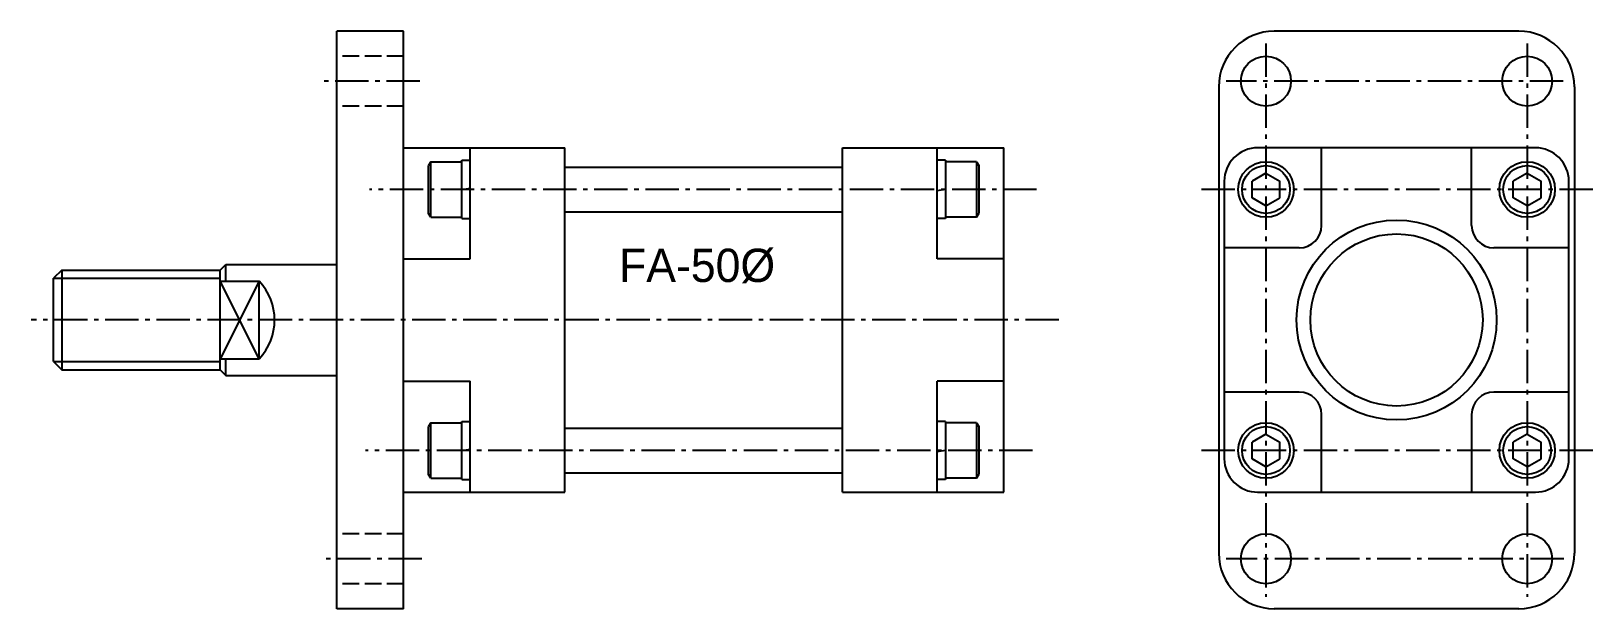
# Model space of a CAD drawing. Extents: x 263 to 544, y 181 to 285.
import ezdxf

# ---------------------------------------------------------------- set-up
doc = ezdxf.new("R2010")
doc.units = 0
doc.header["$MEASUREMENT"] = 0
doc.linetypes.add('DASHED', pattern=[4, 3, -1])
doc.linetypes.add('SCENTER', pattern=[9.2, 6, -1.2, 0.8, -1.2])
for name, color, linetype in [('CON', 2, 'CONTINUOUS'), ('DAS', 3, 'DASHED'), ('SCEN', 1, 'SCENTER'), ('UTI', 7, 'CONTINUOUS')]:
    doc.layers.add(name, color=color, linetype=linetype)

# ---------------------------------------------------------------- blocks, each defined once
blk = doc.blocks.new('00000093')
at = {"layer": 'CON'}
for p, q in [((-2.95, 0), (-1.51, 2.5)), ((-1.51, 2.5), (1.51, 2.5)), ((2.95, 0), (1.51, 2.5)), ((2.95, 0), (1.51, -2.5)), ((-2.95, 0), (-1.51, -2.5)), ((-1.51, -2.5), (1.51, -2.5))]:
    blk.add_line(p, q, dxfattribs=at)
for radius in [5, 4.31]:
    blk.add_circle((0, 0), radius, dxfattribs=at)

msp = doc.modelspace()

# ---------------------------------------------------------------- linework, layer by layer
at = {"layer": 'CON'}
for p, q in [((317.82, 181.38), (317.82, 285.38)), ((329.82, 285.38), (317.82, 285.38)), ((329.82, 181.38), (329.82, 285.38)), ((530.5, 285.38), (486.5, 285.38)), ((476.5, 275.38), (476.5, 191.38)), ((540.5, 275.38), (540.5, 191.38)), ((329.82, 264.38), (358.82, 264.38)), ((341.82, 244.38), (341.82, 264.38)), ((358.82, 202.38), (358.82, 264.38)), ((408.82, 264.38), (437.82, 264.38)), ((408.82, 202.38), (408.82, 264.38)), ((425.82, 244.38), (425.82, 264.38)), ((437.82, 202.38), (437.82, 264.38)), ((495, 250.38), (495, 264.38)), ((522, 250.38), (522, 264.38)), ((334.72, 261.88), (334.32, 261.18)), ((334.72, 251.88), (334.72, 261.88)), ((334.72, 261.88), (340.32, 261.88)), ((340.32, 251.63), (340.32, 262.13)), ((340.32, 262.13), (341.82, 262.13)), ((427.32, 262.13), (425.82, 262.13)), ((427.32, 262.13), (427.32, 251.63)), ((432.92, 261.88), (427.32, 261.88)), ((432.92, 261.88), (432.92, 251.88)), ((432.92, 261.88), (433.32, 261.18)), ((334.32, 252.57), (334.32, 261.18)), ((358.82, 260.88), (408.82, 260.88)), ((433.32, 261.18), (433.32, 252.57)), ((340.32, 256.86), (341.82, 257.14)), ((427.32, 256.89), (425.82, 256.62)), ((334.72, 251.88), (334.32, 252.57)), ((334.72, 251.88), (340.32, 251.88)), ((340.32, 251.63), (341.82, 251.63)), ((358.82, 252.88), (408.82, 252.88)), ((427.32, 251.63), (425.82, 251.63)), ((432.92, 251.88), (427.32, 251.88)), ((432.92, 251.88), (433.32, 252.57)), ((491, 246.38), (477.5, 246.38)), ((539.5, 246.38), (526, 246.38)), ((268.32, 242.38), (266.82, 240.88)), ((268.32, 242.38), (296.82, 242.38)), ((268.32, 242.38), (268.32, 224.38)), ((296.82, 242.38), (297.82, 243.38)), ((296.82, 224.38), (296.82, 242.38)), ((297.82, 240.38), (297.82, 243.38)), ((297.82, 243.38), (317.82, 243.38)), ((329.82, 244.38), (341.82, 244.38)), ((437.82, 244.38), (425.82, 244.38)), ((266.82, 225.88), (266.82, 240.88)), ((296.82, 240.38), (303.82, 240.38)), ((303.82, 226.38), (303.82, 240.38)), ((266.82, 225.88), (268.32, 224.38)), ((296.82, 226.38), (303.82, 226.38)), ((297.82, 223.38), (297.82, 226.38)), ((268.32, 224.38), (296.82, 224.38)), ((296.82, 224.38), (297.82, 223.38)), ((297.82, 223.38), (317.82, 223.38)), ((329.82, 222.38), (341.82, 222.38)), ((341.82, 202.38), (341.82, 222.38)), ((425.82, 202.38), (425.82, 222.38)), ((437.82, 222.38), (425.82, 222.38)), ((491, 220.38), (477.5, 220.38)), ((539.5, 220.38), (526, 220.38)), ((495, 202.38), (495, 216.38)), ((522, 216.38), (522, 202.38)), ((334.72, 214.88), (334.32, 214.18)), ((334.32, 205.57), (334.32, 214.18)), ((334.72, 204.88), (334.72, 214.88)), ((334.72, 214.88), (340.32, 214.88)), ((340.32, 204.63), (340.32, 215.13)), ((340.32, 215.13), (341.82, 215.13)), ((358.82, 213.88), (408.82, 213.88)), ((427.32, 215.13), (425.82, 215.13)), ((427.32, 215.13), (427.32, 204.63)), ((432.92, 214.88), (427.32, 214.88)), ((432.92, 214.88), (432.92, 204.88)), ((432.92, 214.88), (433.32, 214.18)), ((433.32, 214.18), (433.32, 205.57)), ((340.32, 209.86), (341.82, 210.14)), ((427.32, 209.89), (425.82, 209.62)), ((334.72, 204.88), (334.32, 205.57)), ((358.82, 205.88), (408.82, 205.88)), ((432.92, 204.88), (433.32, 205.57)), ((329.82, 202.38), (358.82, 202.38)), ((334.72, 204.88), (340.32, 204.88)), ((340.32, 204.63), (341.82, 204.63)), ((408.82, 202.38), (437.82, 202.38)), ((427.32, 204.63), (425.82, 204.63)), ((432.92, 204.88), (427.32, 204.88)), ((329.82, 181.38), (317.82, 181.38)), ((530.5, 181.38), (486.5, 181.38))]:
    msp.add_line(p, q, dxfattribs=at)
msp.add_lwpolyline([(533.5, 264.38), (483.5, 264.38, 0.414214), (477.5, 258.38), (477.5, 208.38, 0.414214), (483.5, 202.38), (533.5, 202.38, 0.414214), (539.5, 208.38), (539.5, 258.38, 0.414214)], format="xyb", close=True, dxfattribs=at)
for centre, radius in [((485, 276.38), 4.5), ((532, 276.38), 4.5), ((508.5, 233.38), 18), ((508.5, 233.38), 15.5), ((485, 190.38), 4.5), ((532, 190.38), 4.5)]:
    msp.add_circle(centre, radius, dxfattribs=at)
for centre, radius, start, end in [((486.5, 275.38), 10, 90, 180), ((530.5, 275.38), 10, 0, 90), ((491, 250.38), 4, 270, 360), ((526, 250.38), 4, 180, 270), ((296.41, 233.38), 10.19, 316.6226, 43.3774), ((491, 216.38), 4, 360, 90), ((526, 216.38), 4, 90, 180), ((486.5, 191.38), 10, 180, 270), ((530.5, 191.38), 10, 270, 0)]:
    msp.add_arc(centre, radius, start, end, dxfattribs=at)
at = {"layer": 'DAS'}
for p, q in [((329.82, 280.88), (317.82, 280.88)), ((329.82, 271.88), (317.82, 271.88)), ((329.82, 194.88), (317.82, 194.88)), ((329.82, 185.88), (317.82, 185.88))]:
    msp.add_line(p, q, dxfattribs=at)
at = {"layer": 'SCEN'}
for p, q in [((485, 283.19), (485, 183.55)), ((532, 283.19), (532, 183.55)), ((332.72, 276.38), (314.97, 276.38)), ((538.5, 276.38), (477.86, 276.38)), ((443.72, 256.88), (323.66, 256.88)), ((543.81, 256.88), (472.99, 256.88)), ((447.74, 233.38), (262.81, 233.38)), ((443.01, 209.88), (322.93, 209.88)), ((543.81, 209.88), (472.99, 209.88)), ((333.08, 190.38), (314.97, 190.38)), ((538.61, 190.38), (477.86, 190.38))]:
    msp.add_line(p, q, dxfattribs=at)
at = {"layer": 'UTI'}
for p, q in [((266.82, 240.88), (296.82, 240.88)), ((303.82, 240.38), (296.82, 226.38)), ((303.82, 226.38), (296.82, 240.38)), ((266.82, 225.88), (296.82, 225.88))]:
    msp.add_line(p, q, dxfattribs=at)

# ---------------------------------------------------------------- block references
at = {"layer": 'CON', "rotation": 90}
for p in [(485, 256.88), (532, 256.88), (485, 209.88), (532, 209.88)]:
    msp.add_blockref('00000093', p, dxfattribs=at)

# ---------------------------------------------------------------- texts
at = {"layer": 'UTI'}
msp.add_text('FA-50%%C', height=6, dxfattribs=at).set_placement((368.58, 240.22))

doc.saveas('drawing.dxf')
